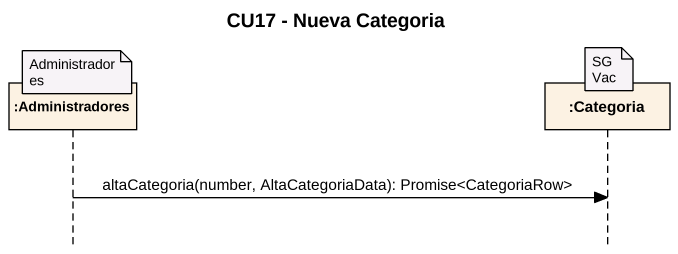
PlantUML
@startuml
title CU17 - Nueva Categoria
hide footbox
participant ":Administradores" as Administradores
participant ":Categoria" as Categoria

note over Categoria : SGVac
note over Administradores : Administradores
Administradores -> Categoria : altaCategoria(number, AltaCategoriaData): Promise<CategoriaRow>
@enduml
